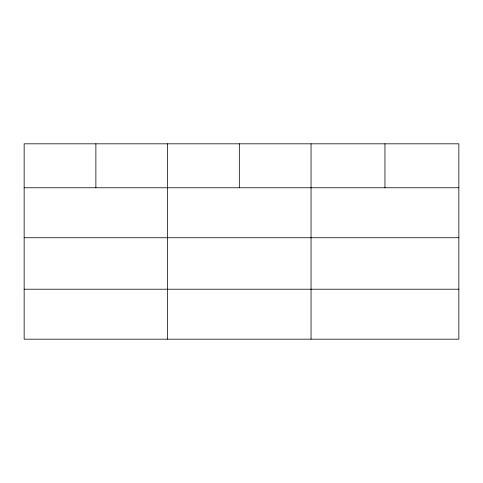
<?xml version="1.0" encoding="UTF-8"?>
<svg xmlns="http://www.w3.org/2000/svg" width="483" height="483" viewBox="0 0 483 483"><rect width="100%" height="100%" fill="white"/><g stroke="black" fill="none" stroke-linecap="round" stroke-linejoin="round"><path stroke-width="0.72" d="M458.85 237.733L458.85 143.819L24.15 143.819L24.15 339.181L458.85 339.181L458.85 237.733L24.15 237.733M24.15 187.766L458.85 187.766M24.15 289.214L458.85 289.214M384.951 143.819L384.951 187.766M311.052 143.819L311.052 339.181M239.326 143.819L239.326 187.766M167.601 143.819L167.601 339.181M95.876 143.819L95.876 187.766"/></g></svg>
